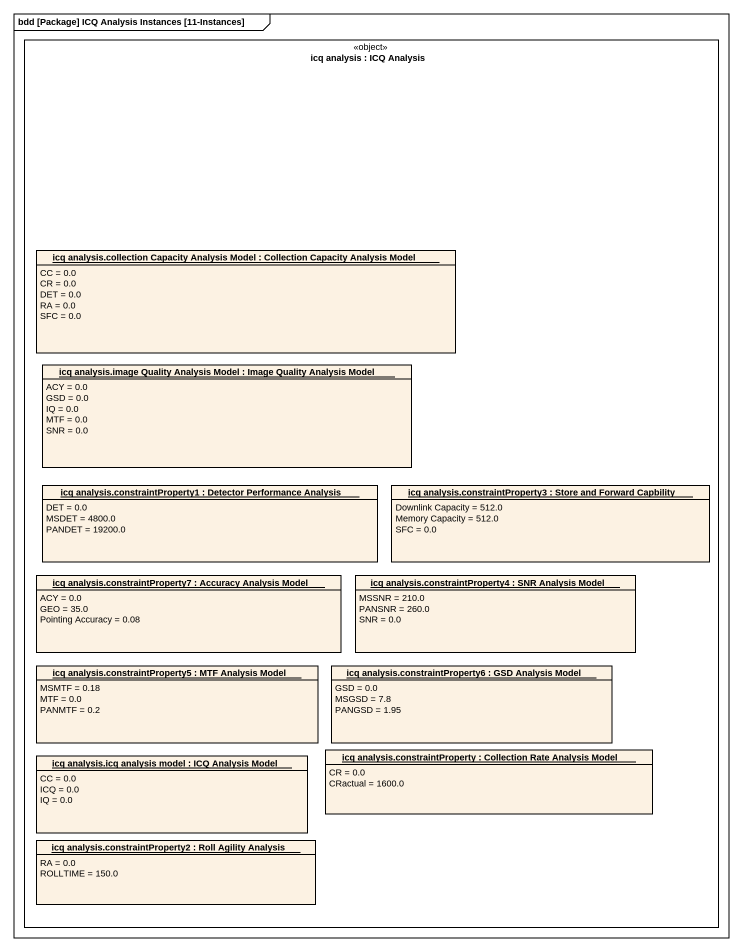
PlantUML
@startuml
mainframe bdd [Package] ICQ Analysis Instances [11-Instances]
hide circle
hide empty members
rectangle "icq analysis : ICQ Analysis" as icq_analysis <<object>> {
  object "icq analysis.collection Capacity Analysis Model : Collection Capacity Analysis Model" as icq_analysis_collection {
    CC = 0.0
    CR = 0.0
    DET = 0.0
    RA = 0.0
    SFC = 0.0
  }
  object "icq analysis.image Quality Analysis Model : Image Quality Analysis Model" as icq_analysis_image_Quality {
    ACY = 0.0
    GSD = 0.0
    IQ = 0.0
    MTF = 0.0
    SNR = 0.0
  }
  object "icq analysis.constraintProperty1 : Detector Performance Analysis" as icq_analysis_2 {
    DET = 0.0
    MSDET = 4800.0
    PANDET = 19200.0
  }
  object "icq analysis.constraintProperty3 : Store and Forward Capbility" as icq_analysis_3 {
    Downlink Capacity = 512.0
    Memory Capacity = 512.0
    SFC = 0.0
  }
  object "icq analysis.constraintProperty7 : Accuracy Analysis Model" as icq_analysis_4 {
    ACY = 0.0
    GEO = 35.0
    Pointing Accuracy = 0.08
  }
  object "icq analysis.constraintProperty4 : SNR Analysis Model" as icq_analysis_5 {
    MSSNR = 210.0
    PANSNR = 260.0
    SNR = 0.0
  }
  object "icq analysis.constraintProperty5 : MTF Analysis Model" as icq_analysis_6 {
    MSMTF = 0.18
    MTF = 0.0
    PANMTF = 0.2
  }
  object "icq analysis.constraintProperty6 : GSD Analysis Model" as icq_analysis_7 {
    GSD = 0.0
    MSGSD = 7.8
    PANGSD = 1.95
  }
  object "icq analysis.icq analysis model : ICQ Analysis Model" as icq_analysis_icq_analysis {
    CC = 0.0
    ICQ = 0.0
    IQ = 0.0
  }
  object "icq analysis.constraintProperty : Collection Rate Analysis Model" as icq_analysis_8 {
    CR = 0.0
    CRactual = 1600.0
  }
  object "icq analysis.constraintProperty2 : Roll Agility Analysis" as icq_analysis_9 {
    RA = 0.0
    ROLLTIME = 150.0
  }
}
@enduml
